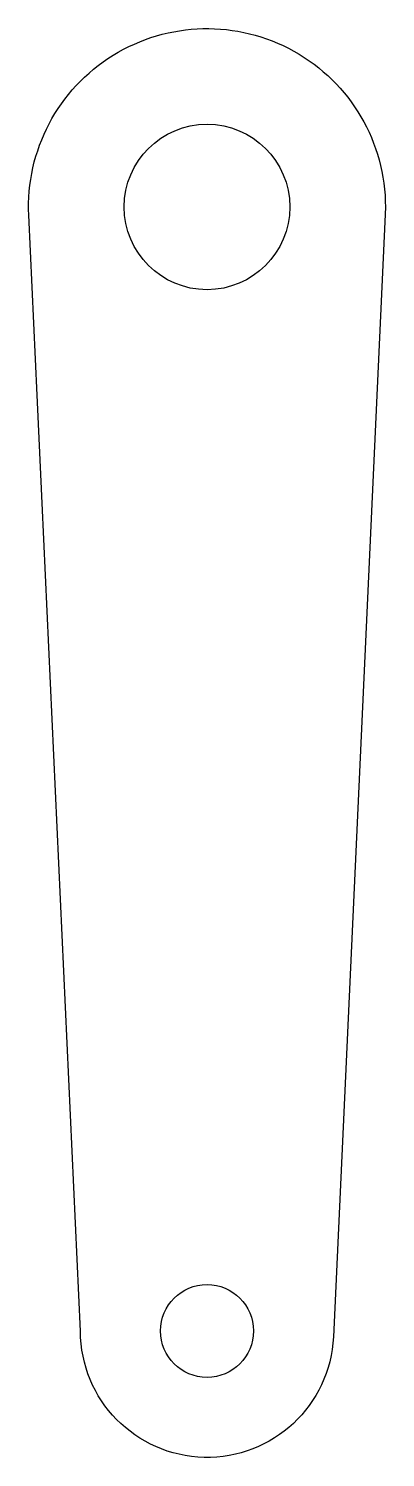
# Model space of a CAD drawing. Header units: millimetres. Extents: x -5.2 to 5.2, y 73.8 to 115.2.
import ezdxf

# ---------------------------------------------------------------- set-up
doc = ezdxf.new("R2010")
doc.units = ezdxf.units.MM
doc.layers.get('0').update_dxf_attribs({"linetype": 'CONTINUOUS'})

msp = doc.modelspace()

# ---------------------------------------------------------------- linework, layer by layer
msp.add_lwpolyline([(5.157, 109.996), (3.653, 77.332, -0.976765), (-3.657, 77.496), (-5.152, 109.761, -1.023777)], format="xyb", close=True)
for centre, radius in [((0, 110), 2.393), ((0, 77.5), 1.343)]:
    msp.add_circle(centre, radius)

doc.saveas('drawing.dxf')
